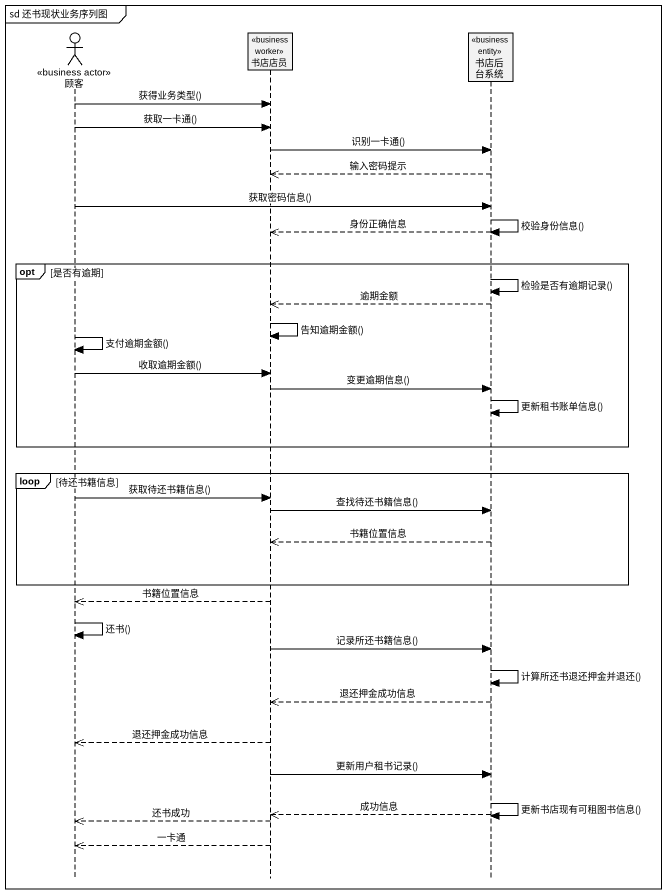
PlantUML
@startuml
mainframe sd 还书现状业务序列图
hide footbox
actor 顾客 <<business actor>>
participant 书店店员 <<business worker>>
participant 书店后台系统 <<business entity>>

顾客 -> 书店店员 : 获得业务类型()
顾客 -> 书店店员 : 获取一卡通()
书店店员 -> 书店后台系统 : 识别一卡通()
书店后台系统 -->> 书店店员 : 输入密码提示
顾客 -> 书店后台系统 : 获取密码信息()
书店后台系统 -> 书店后台系统 : 校验身份信息()
书店后台系统 -->> 书店店员 : 身份正确信息
opt 是否有逾期
  书店后台系统 -> 书店后台系统 : 检验是否有逾期记录()
  书店后台系统 -->> 书店店员 : 逾期金额
  书店店员 -> 书店店员 : 告知逾期金额()
  顾客 -> 顾客 : 支付逾期金额()
  顾客 -> 书店店员 : 收取逾期金额()
  书店店员 -> 书店后台系统 : 变更逾期信息()
  书店后台系统 -> 书店后台系统 : 更新租书账单信息()
end
loop 待还书籍信息
  顾客 -> 书店店员 : 获取待还书籍信息()
  书店店员 -> 书店后台系统 : 查找待还书籍信息()
  书店后台系统 -->> 书店店员 : 书籍位置信息
end
书店店员 -->> 顾客 : 书籍位置信息
顾客 -> 顾客 : 还书()
书店店员 -> 书店后台系统 : 记录所还书籍信息()
书店后台系统 -> 书店后台系统 : 计算所还书退还押金并退还()
书店后台系统 -->> 书店店员 : 退还押金成功信息
书店店员 -->> 顾客 : 退还押金成功信息
书店店员 -> 书店后台系统 : 更新用户租书记录()
书店后台系统 -> 书店后台系统 : 更新书店现有可租图书信息()
书店后台系统 -->> 书店店员 : 成功信息
书店店员 -->> 顾客 : 还书成功
书店店员 -->> 顾客 : 一卡通
@enduml
